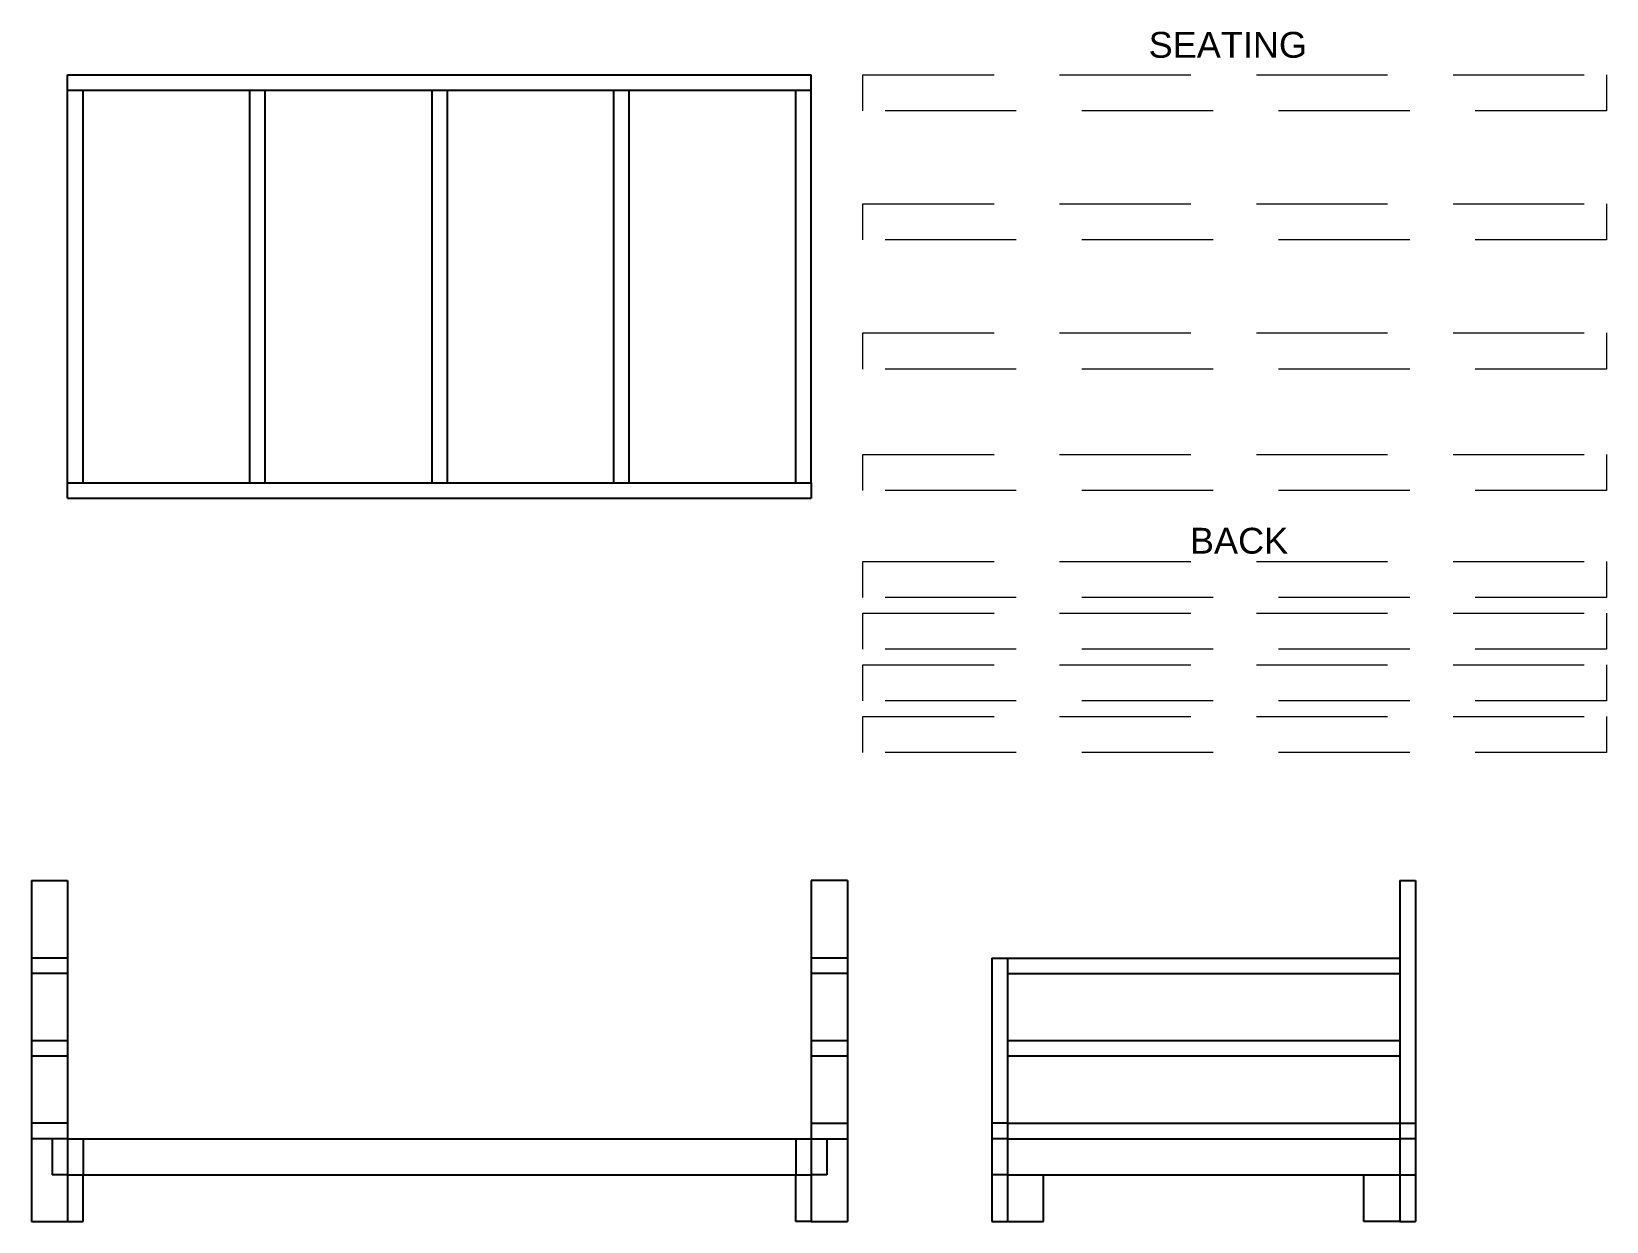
# Model space of a CAD drawing. Header units: inches. Extents: x 22 to 174, y 13 to 128.
import ezdxf

# ---------------------------------------------------------------- set-up
doc = ezdxf.new("R2010")
doc.units = ezdxf.units.IN
doc.header["$MEASUREMENT"] = 0
doc.linetypes.add('HIDDENX2', pattern=[19.05, 12.7, -6.35])
doc.layers.get('0').update_dxf_attribs({"lineweight": 25, "true_color": 0xffffff})
doc.layers.add('hidden', color=30, linetype='Continuous', lineweight=25, true_color=0xff7f00)
doc.layers.add('seating', color=2, linetype='HIDDENX2', lineweight=5, true_color=0xffff00)
doc.styles.add('textstyle0', font='')
doc.styles.add('textstyle1', font='')
doc.styles.get('textstyle0').set_extended_font_data('Arial')
doc.styles.get('textstyle1').set_extended_font_data('Arial')

msp = doc.modelspace()

# ---------------------------------------------------------------- linework, layer by layer
for p, q in [((25.33, 82.86), (25.33, 123.86)), ((25.33, 123.86), (97.33, 123.86)), ((97.33, 84.36), (97.33, 123.86)), ((25.33, 122.36), (97.33, 122.36)), ((26.83, 84.36), (26.83, 122.36)), ((42.96, 84.36), (42.96, 122.36)), ((44.46, 84.36), (44.46, 122.36)), ((60.58, 122.36), (60.58, 84.36)), ((62.08, 122.36), (62.08, 84.36)), ((78.21, 84.36), (78.21, 122.36)), ((79.71, 84.36), (79.71, 122.36)), ((95.83, 84.36), (95.83, 122.36)), ((25.33, 84.36), (97.33, 84.36)), ((97.33, 84.36), (97.33, 82.86)), ((25.33, 82.86), (97.33, 82.86)), ((21.83, 45.86), (21.83, 12.86)), ((21.83, 45.86), (25.33, 45.86)), ((25.33, 45.86), (25.33, 12.86)), ((97.33, 45.86), (97.33, 12.86)), ((100.83, 45.86), (97.33, 45.86)), ((100.83, 45.86), (100.83, 12.86)), ((154.33, 45.86), (154.33, 12.86)), ((154.33, 45.86), (155.83, 45.86)), ((155.83, 45.86), (155.83, 12.86)), ((25.33, 38.36), (21.83, 38.36)), ((100.83, 38.36), (97.33, 38.36)), ((114.83, 38.36), (114.83, 12.86)), ((114.83, 38.36), (116.33, 38.36)), ((116.33, 38.36), (116.33, 12.86)), ((116.33, 38.36), (154.33, 38.36)), ((116.33, 36.86), (154.33, 36.86)), ((154.33, 30.36), (116.33, 30.36)), ((154.33, 28.86), (116.33, 28.86)), ((116.33, 22.36), (154.33, 22.36)), ((25.33, 20.86), (97.33, 20.86)), ((116.33, 20.86), (154.33, 20.86)), ((25.33, 17.36), (97.33, 17.36)), ((26.83, 12.86), (26.83, 17.36)), ((95.83, 12.86), (95.83, 17.36)), ((98.83, 17.36), (97.33, 17.36)), ((116.33, 17.36), (154.33, 17.36)), ((119.83, 12.86), (119.83, 17.36)), ((150.83, 12.86), (150.83, 17.36)), ((21.83, 12.86), (25.33, 12.86)), ((25.33, 12.86), (26.83, 12.86)), ((97.33, 12.86), (95.83, 12.86)), ((97.33, 12.86), (100.83, 12.86)), ((114.83, 12.86), (116.33, 12.86)), ((116.33, 12.86), (119.83, 12.86)), ((154.33, 12.86), (150.83, 12.86)), ((154.33, 12.86), (155.83, 12.86))]:
    msp.add_line(p, q)
at = {"layer": 'hidden'}
for p, q in [((25.33, 36.86), (21.83, 36.86)), ((100.83, 36.86), (97.33, 36.86)), ((25.33, 30.36), (21.83, 30.36)), ((100.83, 30.36), (97.33, 30.36)), ((25.33, 28.86), (21.83, 28.86)), ((100.83, 28.86), (97.33, 28.86)), ((25.33, 22.36), (21.83, 22.36)), ((97.33, 22.36), (100.83, 22.36)), ((116.33, 22.36), (114.83, 22.36)), ((154.33, 22.36), (155.83, 22.36)), ((25.33, 20.86), (21.83, 20.86)), ((23.83, 20.86), (23.83, 17.36)), ((26.83, 20.86), (26.83, 17.36)), ((95.83, 20.86), (95.83, 17.36)), ((97.33, 20.86), (100.83, 20.86)), ((98.83, 20.86), (98.83, 17.36)), ((116.33, 20.86), (114.83, 20.86)), ((155.83, 20.86), (154.33, 20.86)), ((25.33, 17.36), (23.83, 17.36)), ((116.33, 17.36), (114.83, 17.36)), ((154.33, 17.36), (155.83, 17.36))]:
    msp.add_line(p, q, dxfattribs=at)
at = {"layer": 'seating'}
for points in [[(102.33, 123.86), (174.33, 123.86), (174.33, 120.36), (102.33, 120.36), (102.33, 123.86)], [(102.33, 111.36), (174.33, 111.36), (174.33, 107.86), (102.33, 107.86), (102.33, 111.36)], [(102.33, 98.86), (174.33, 98.86), (174.33, 95.36), (102.33, 95.36), (102.33, 98.86)], [(102.33, 87.11), (174.33, 87.11), (174.33, 83.61), (102.33, 83.61), (102.33, 87.11)], [(102.33, 76.75), (174.33, 76.75), (174.33, 73.25), (102.33, 73.25), (102.33, 76.75)], [(102.33, 71.75), (174.33, 71.75), (174.33, 68.25), (102.33, 68.25), (102.33, 71.75)], [(102.33, 66.75), (174.33, 66.75), (174.33, 63.25), (102.33, 63.25), (102.33, 66.75)], [(102.33, 61.75), (174.33, 61.75), (174.33, 58.25), (102.33, 58.25), (102.33, 61.75)]]:
    msp.add_lwpolyline(points, dxfattribs=at)

# ---------------------------------------------------------------- texts
at = {"char_height": 2.5, "attachment_point": 1}
for s, insert, style in [('SEATING', (130, 128), 'textstyle1'), ('BACK', (134, 80), 'textstyle0')]:
    msp.add_mtext(s, dxfattribs=dict(at, insert=insert, style=style))

doc.saveas('drawing.dxf')
